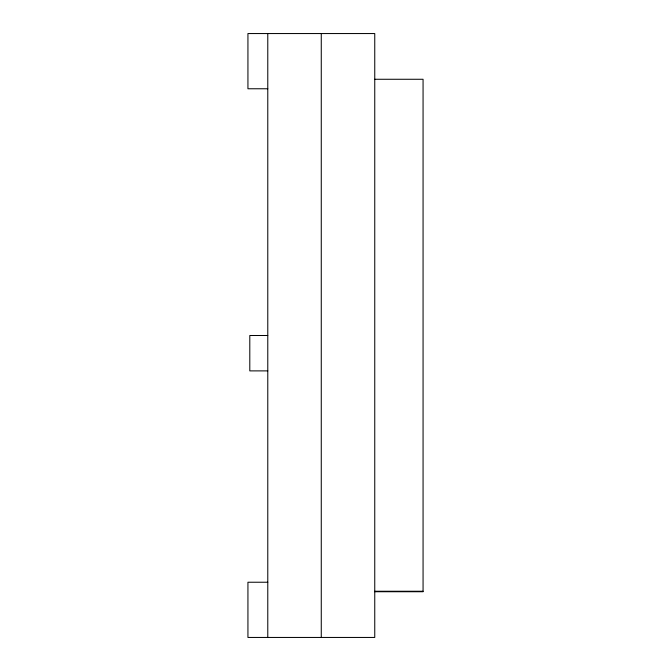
<?xml version="1.0" encoding="UTF-8"?>
<svg xmlns="http://www.w3.org/2000/svg" width="671" height="671" viewBox="0 0 671 671"><rect width="100%" height="100%" fill="white"/><g stroke="black" fill="none" stroke-linecap="round" stroke-linejoin="round"><path stroke-width="1.01" d="M374.754 79.27L423.065 79.27L423.065 591.73L374.754 591.73M267.779 88.765L247.935 88.765L247.935 33.55L374.754 33.55L374.754 637.45L247.935 637.45L247.935 582.235L267.779 582.235M267.779 335.5L249.797 335.5L249.797 370.887L267.779 370.887M374.754 591.252L423.065 591.252M321.266 33.55L321.266 637.45M267.779 33.55L267.779 637.45"/></g></svg>
